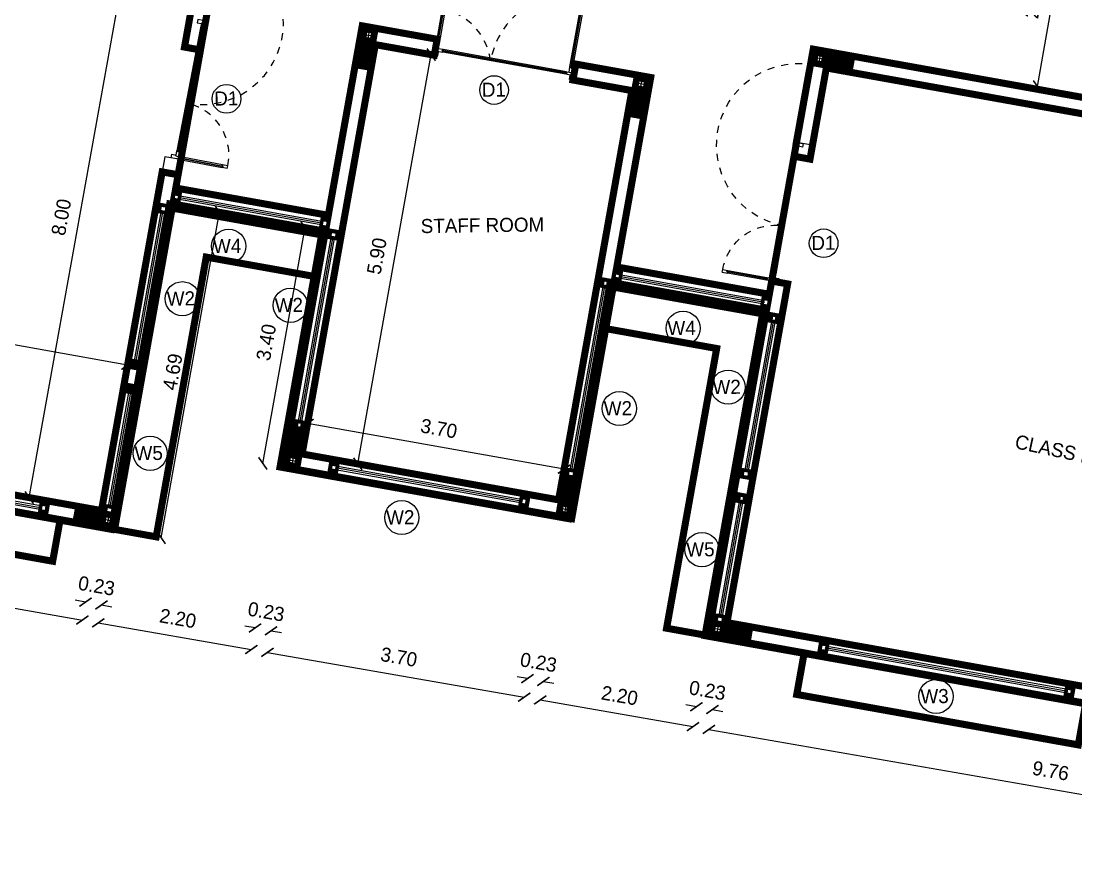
# Model space of a CAD drawing. Header units: metres. Extents: x 6101839 to 6102590, y -6659932 to -6659648.
# Drawn here: x 6102365.98 to 6102380.95, y -6659687.6 to -6659675.68 of the extents above; entities that cross this region are included whole.
import ezdxf

# ---------------------------------------------------------------- set-up
doc = ezdxf.new("R2010")
doc.units = ezdxf.units.M
doc.header["$LTSCALE"] = 500
doc.header["$MEASUREMENT"] = 0
doc.linetypes.add('DASHED2', pattern=[0.375, 0.25, -0.125])
doc.linetypes.add('HIDDEN', pattern=[0.375, 0.25, -0.125])
doc.layers.get('0').update_dxf_attribs({"linetype": 'CONTINUOUS'})
doc.layers.get('Defpoints').update_dxf_attribs({"linetype": 'CONTINUOUS'})
for name, color, linetype in [('above', 250, 'DASHED2'), ('BLK_1_FLR_2_CARPET_AREA', 25, 'CONTINUOUS'), ('BLK_1_FLR_2_CHAJJA', 6, 'CONTINUOUS'), ('BLK_1_LVL_2_BLDG_FOOT_PRINT', 1, 'CONTINUOUS'), ('COL', 2, 'CONTINUOUS'), ('DIM', 205, 'CONTINUOUS'), ('DOORTEXT', 13, 'CONTINUOUS'), ('ED', 30, 'CONTINUOUS'), ('FURN1', 252, 'CONTINUOUS'), ('FURNITURE', 252, 'CONTINUOUS'), ('FURNITURES', 252, 'CONTINUOUS'), ('HATCH', 15, 'CONTINUOUS'), ('norms', 4, 'CONTINUOUS'), ('TEXT', 4, 'CONTINUOUS'), ('W-SCH', 205, 'CONTINUOUS'), ('wall', 125, 'CONTINUOUS'), ('wall1', 125, 'CONTINUOUS'), ('WINDOWS', 252, 'CONTINUOUS')]:
    doc.layers.add(name, color=color, linetype=linetype)
doc.layers.add('BLK_1_FLR_2_BLT_UP_AREA', color=26, linetype='CONTINUOUS', plot=False)
doc.styles.add('RM', font='GOTHIC.TTF')
doc.styles.add('S2', font='GOTHIC.TTF')
doc.styles.add('USA TEXT', font='GOTHIC.TTF')
doc.dimstyles.new('1-100-ED', dxfattribs={"dimtxt": 0.2, "dimasz": 0.15, "dimexe": 0.18, "dimexo": 0.0625, "dimgap": 0.15, "dimtad": 1, "dimzin": 0, "dimdsep": 46, "dimtxsty": 'USA TEXT', "dimblk": 'ARCHTICK', "dimcen": 0.1, "dimse1": 1, "dimse2": 1, "dimclrd": 256, "dimclrt": 256, "dimadec": 0, "dimazin": 0, "dimtfac": 1, "dimtofl": 0, "dimtmove": 0, "dimatfit": 3, "dimldrblk": 'ARCHTICK', "dimfxl": 0.18, "dimtolj": 1, "dimtzin": 0, "dimarcsym": 0})

# ---------------------------------------------------------------- blocks, each defined once
blk = doc.blocks.new('NEWCOL')
at = {"layer": 'HATCH'}
h = blk.add_hatch(dxfattribs=at)
h.set_pattern_fill('ANSI31', color=256, scale=3, angle=270, style=0)
h.set_pattern_definition([(315, (-629970.926, -258732.088), (6.73519209, 6.73519209), [])])
h.paths.add_polyline_path([(0, 115), (-115, 115), (-115, 0), (-37.5, 0), (-37.5, 37.5), (0, 37.5)])
h.paths.add_polyline_path([(115, 115), (0, 115), (0, 37.5), (37.5, 37.5), (37.5, 0), (115, 0)])
h.paths.add_polyline_path([(115, 0), (37.5, 0), (37.5, -37.5), (0, -37.5), (0, -485), (115, -485)])
h.paths.add_polyline_path([(0, -37.5), (-37.5, -37.5), (-37.5, 0), (-115, 0), (-115, -485), (0, -485)])
at = {"layer": 'COL'}
for p, q in [((-115, 0), (115, 0)), ((0, -485), (0, 115))]:
    blk.add_line(p, q, dxfattribs=at)
for points in [[(-115, -485), (115, -485), (115, 115), (-115, 115)], [(-37.5, -37.5), (37.5, -37.5), (37.5, 37.5), (-37.5, 37.5)]]:
    blk.add_lwpolyline(points, close=True, dxfattribs=at)
blk = doc.blocks.new('A$C607F0CF8')
at = {"layer": 'FURNITURES', "color": 233}
for p, q in [((-37, -280), (-37, -342)), ((0, -342), (0, -267)), ((-37, -342), (-22, -342)), ((-22, -330), (-16, -330)), ((-22, -342), (-22, -330)), ((-16, -342), (-16, -330)), ((-16, -342), (0, -342)), ((-37, -2180), (-37, -2118)), ((-37, -2118), (-22, -2118)), ((-22, -2118), (-22, -2130)), ((-22, -2130), (-16, -2130)), ((-16, -2118), (0, -2118)), ((-16, -2118), (-16, -2130)), ((0, -2118), (0, -2193))]:
    blk.add_line(p, q, dxfattribs=at)
at = {"layer": 'FURNITURES', "color": 250}
for p, q in [((-37, -2118), (-37, -342)), ((-22, -2118), (-22, -330)), ((-16, -2118), (-16, -330)), ((0, -2118), (0, -342))]:
    blk.add_line(p, q, dxfattribs=at)
at = {"layer": 'FURNITURES', "color": 250, "linetype": 'HIDDEN', "ltscale": 0.5}
for centre, radius, start, end in [((-285, -219), 847, 286.9835, 356.7492), ((-37, -2193), 1163, 1.8478, 90.0015)]:
    blk.add_arc(centre, radius, start, end, dxfattribs=at)
at = {"layer": 'wall', "color": 7}
for p, q in [((-37, -267), (0, -267)), ((-37, -267), (-37, -280)), ((0, -230), (75, -230)), ((0, -230), (0, -267)), ((75, -267), (0, -267)), ((62, -246), (62, -252)), ((75, -246), (62, -246)), ((75, -252), (62, -252)), ((75, -230), (75, -246)), ((75, -230), (486, -230)), ((75, -246), (499, -246)), ((75, -252), (75, -267)), ((75, -252), (499, -252)), ((486, -267), (75, -267)), ((561, -230), (486, -230)), ((486, -230), (486, -246)), ((486, -246), (499, -246)), ((486, -252), (486, -267)), ((486, -252), (499, -252)), ((561, -267), (486, -267)), ((499, -246), (499, -252)), ((561, -230), (561, -267)), ((-37, -2193), (-37, -2180)), ((-37, -2193), (0, -2193)), ((0, -2155), (75, -2155)), ((0, -2155), (0, -2193)), ((75, -2193), (0, -2193)), ((62, -2171), (62, -2177)), ((75, -2171), (62, -2171)), ((75, -2177), (62, -2177)), ((75, -2155), (75, -2171)), ((75, -2155), (1088, -2155)), ((75, -2171), (1100, -2171)), ((75, -2177), (75, -2193)), ((75, -2177), (1100, -2177)), ((1088, -2192), (75, -2193)), ((1162, -2155), (1088, -2155)), ((1088, -2155), (1088, -2171)), ((1088, -2171), (1100, -2171)), ((1088, -2177), (1088, -2192)), ((1088, -2177), (1100, -2177)), ((1162, -2192), (1088, -2192)), ((1100, -2171), (1100, -2177)), ((1162, -2155), (1162, -2192))]:
    blk.add_line(p, q, dxfattribs=at)
for points in [[(0, -267), (0, -230), (-100, -230), (-100, -280), (-37, -280)], [(0, -2193), (0, -2230), (-100, -2230), (-100, -2180), (-37, -2180)]]:
    blk.add_lwpolyline(points, dxfattribs=at)
blk = doc.blocks.new('_ArchTick')
at = {"color": 0, "linetype": 'ByBlock', "const_width": 0.15}
blk.add_lwpolyline([(-0.5, -0.5), (0.5, 0.5)], dxfattribs=at)
blk = doc.blocks.new('*D440')
at = {"layer": 'Defpoints', "color": 0, "transparency": 16777216}
for p in [(6102357.506, -6659680.902), (6102367.123, -6659682.625), (6102366.852, -6659684.179)]:
    blk.add_point(p, dxfattribs=at)
at = {"layer": 'ED', "lineweight": -2, "transparency": 16777216}
blk.add_line((6102357.227, -6659682.498), (6102366.852, -6659684.179), dxfattribs=at)
at = {"layer": 'ED', "lineweight": -2, "transparency": 16777216, "xscale": 0.15, "yscale": 0.15, "zscale": 0.15}
for p, rotation in [((6102357.227, -6659682.498), 170.0944968058716), ((6102366.852, -6659684.179), 350.0944968058716)]:
    blk.add_blockref('_ArchTick', p, dxfattribs=dict(at, rotation=rotation))
at = {"layer": 'ED', "transparency": 16777216, "insert": (6102362.083, -6659683.087), "char_height": 0.2, "attachment_point": 5, "rotation": 350.0945, "style": 'USA TEXT'}
blk.add_mtext('\\A1;9.77', dxfattribs=at)
blk = doc.blocks.new('*D441')
at = {"layer": 'Defpoints', "color": 0, "transparency": 16777216}
for p in [(6102367.123, -6659682.625), (6102367.349, -6659682.666), (6102367.123, -6659683.965)]:
    blk.add_point(p, dxfattribs=at)
at = {"layer": 'ED', "lineweight": -2, "transparency": 16777216}
for p, q in [((6102366.896, -6659683.925), (6102366.748, -6659683.899)), ((6102367.123, -6659683.965), (6102367.27, -6659683.99))]:
    blk.add_line(p, q, dxfattribs=at)
at = {"layer": 'ED', "lineweight": -2, "transparency": 16777216, "xscale": 0.15, "yscale": 0.15, "zscale": 0.15}
for p, rotation in [((6102366.896, -6659683.925), 350.0944968058716), ((6102367.123, -6659683.965), 170.0944968058716)]:
    blk.add_blockref('_ArchTick', p, dxfattribs=dict(at, rotation=rotation))
at = {"layer": 'ED', "transparency": 16777216, "insert": (6102367.053, -6659683.694), "char_height": 0.2, "attachment_point": 5, "rotation": 350.0945, "style": 'USA TEXT'}
blk.add_mtext('\\A1;0.23', dxfattribs=at)
blk = doc.blocks.new('*D442')
at = {"layer": 'Defpoints', "color": 0, "transparency": 16777216}
for p in [(6102369.703, -6659682.007), (6102367.349, -6659682.666), (6102369.25, -6659684.598)]:
    blk.add_point(p, dxfattribs=at)
at = {"layer": 'ED', "lineweight": -2, "transparency": 16777216}
blk.add_line((6102367.078, -6659684.219), (6102369.25, -6659684.598), dxfattribs=at)
at = {"layer": 'ED', "lineweight": -2, "transparency": 16777216, "xscale": 0.15, "yscale": 0.15, "zscale": 0.15}
for p, rotation in [((6102367.078, -6659684.219), 170.0944968058716), ((6102369.25, -6659684.598), 350.0944968058716)]:
    blk.add_blockref('_ArchTick', p, dxfattribs=dict(at, rotation=rotation))
at = {"layer": 'ED', "transparency": 16777216, "insert": (6102368.208, -6659684.157), "char_height": 0.2, "attachment_point": 5, "rotation": 350.0945, "style": 'USA TEXT'}
blk.add_mtext('\\A1;2.20', dxfattribs=at)
blk = doc.blocks.new('*D443')
at = {"layer": 'Defpoints', "color": 0, "transparency": 16777216}
for p in [(6102369.703, -6659682.007), (6102369.929, -6659682.047), (6102369.53, -6659684.332)]:
    blk.add_point(p, dxfattribs=at)
at = {"layer": 'ED', "lineweight": -2, "transparency": 16777216}
for p, q in [((6102369.303, -6659684.292), (6102369.156, -6659684.267)), ((6102369.53, -6659684.332), (6102369.678, -6659684.358))]:
    blk.add_line(p, q, dxfattribs=at)
at = {"layer": 'ED', "lineweight": -2, "transparency": 16777216, "xscale": 0.15, "yscale": 0.15, "zscale": 0.15}
for p, rotation in [((6102369.303, -6659684.292), 350.0944968058716), ((6102369.53, -6659684.332), 170.0944968058716)]:
    blk.add_blockref('_ArchTick', p, dxfattribs=dict(at, rotation=rotation))
at = {"layer": 'ED', "transparency": 16777216, "insert": (6102369.461, -6659684.061), "char_height": 0.2, "attachment_point": 5, "rotation": 350.0945, "style": 'USA TEXT'}
blk.add_mtext('\\A1;0.23', dxfattribs=at)
blk = doc.blocks.new('*D444')
at = {"layer": 'Defpoints', "color": 0, "transparency": 16777216}
for p in [(6102370.035, -6659681.457), (6102373.677, -6659682.109), (6102373.124, -6659685.274)]:
    blk.add_point(p, dxfattribs=at)
at = {"layer": 'ED', "lineweight": -2, "transparency": 16777216}
blk.add_line((6102369.479, -6659684.638), (6102373.124, -6659685.274), dxfattribs=at)
at = {"layer": 'ED', "lineweight": -2, "transparency": 16777216, "xscale": 0.15, "yscale": 0.15, "zscale": 0.15}
for p, rotation in [((6102369.479, -6659684.638), 170.0944968058716), ((6102373.124, -6659685.274), 350.0944968058716)]:
    blk.add_blockref('_ArchTick', p, dxfattribs=dict(at, rotation=rotation))
at = {"layer": 'ED', "transparency": 16777216, "insert": (6102371.345, -6659684.705), "char_height": 0.2, "attachment_point": 5, "rotation": 350.0945, "style": 'USA TEXT'}
blk.add_mtext('\\A1;3.70', dxfattribs=at)
blk = doc.blocks.new('*D445')
at = {"layer": 'Defpoints', "color": 0, "transparency": 16777216}
for p in [(6102373.677, -6659682.109), (6102373.903, -6659682.15), (6102373.396, -6659685.051)]:
    blk.add_point(p, dxfattribs=at)
at = {"layer": 'ED', "lineweight": -2, "transparency": 16777216}
for p, q in [((6102373.17, -6659685.011), (6102373.022, -6659684.986)), ((6102373.396, -6659685.051), (6102373.544, -6659685.077))]:
    blk.add_line(p, q, dxfattribs=at)
at = {"layer": 'ED', "lineweight": -2, "transparency": 16777216, "xscale": 0.15, "yscale": 0.15, "zscale": 0.15}
for p, rotation in [((6102373.17, -6659685.011), 350.0944968058716), ((6102373.396, -6659685.051), 170.0944968058716)]:
    blk.add_blockref('_ArchTick', p, dxfattribs=dict(at, rotation=rotation))
at = {"layer": 'ED', "transparency": 16777216, "insert": (6102373.327, -6659684.78), "char_height": 0.2, "attachment_point": 5, "rotation": 350.0945, "style": 'USA TEXT'}
blk.add_mtext('\\A1;0.23', dxfattribs=at)
blk = doc.blocks.new('*D446')
at = {"layer": 'Defpoints', "color": 0, "transparency": 16777216}
for p in [(6102373.903, -6659682.15), (6102376.093, -6659682.403), (6102375.519, -6659685.693)]:
    blk.add_point(p, dxfattribs=at)
at = {"layer": 'ED', "lineweight": -2, "transparency": 16777216}
blk.add_line((6102373.351, -6659685.314), (6102375.519, -6659685.693), dxfattribs=at)
at = {"layer": 'ED', "lineweight": -2, "transparency": 16777216, "xscale": 0.15, "yscale": 0.15, "zscale": 0.15}
for p, rotation in [((6102373.351, -6659685.314), 170.0944968058716), ((6102375.519, -6659685.693), 350.0944968058716)]:
    blk.add_blockref('_ArchTick', p, dxfattribs=dict(at, rotation=rotation))
at = {"layer": 'ED', "transparency": 16777216, "insert": (6102374.478, -6659685.252), "char_height": 0.2, "attachment_point": 5, "rotation": 350.0945, "style": 'USA TEXT'}
blk.add_mtext('\\A1;2.20', dxfattribs=at)
blk = doc.blocks.new('*D447')
at = {"layer": 'Defpoints', "color": 0, "transparency": 16777216}
for p in [(6102376.093, -6659682.403), (6102376.32, -6659682.443), (6102375.795, -6659685.45)]:
    blk.add_point(p, dxfattribs=at)
at = {"layer": 'ED', "lineweight": -2, "transparency": 16777216}
for p, q in [((6102375.568, -6659685.41), (6102375.42, -6659685.384)), ((6102375.795, -6659685.45), (6102375.942, -6659685.476))]:
    blk.add_line(p, q, dxfattribs=at)
at = {"layer": 'ED', "lineweight": -2, "transparency": 16777216, "xscale": 0.15, "yscale": 0.15, "zscale": 0.15}
for p, rotation in [((6102375.568, -6659685.41), 350.0944968058716), ((6102375.795, -6659685.45), 170.0944968058716)]:
    blk.add_blockref('_ArchTick', p, dxfattribs=dict(at, rotation=rotation))
at = {"layer": 'ED', "transparency": 16777216, "insert": (6102375.725, -6659685.179), "char_height": 0.2, "attachment_point": 5, "rotation": 350.0945, "style": 'USA TEXT'}
blk.add_mtext('\\A1;0.23', dxfattribs=at)
blk = doc.blocks.new('*D448')
at = {"layer": 'Defpoints', "color": 0, "transparency": 16777216}
for p in [(6102376.32, -6659682.443), (6102385.619, -6659685.938), (6102385.361, -6659687.411)]:
    blk.add_point(p, dxfattribs=at)
at = {"layer": 'ED', "lineweight": -2, "transparency": 16777216}
blk.add_line((6102375.745, -6659685.732), (6102385.361, -6659687.411), dxfattribs=at)
at = {"layer": 'ED', "lineweight": -2, "transparency": 16777216, "xscale": 0.15, "yscale": 0.15, "zscale": 0.15}
for p, rotation in [((6102375.745, -6659685.732), 170.0944968058716), ((6102385.361, -6659687.411), 350.0944968058716)]:
    blk.add_blockref('_ArchTick', p, dxfattribs=dict(at, rotation=rotation))
at = {"layer": 'ED', "transparency": 16777216, "insert": (6102380.597, -6659686.32), "char_height": 0.2, "attachment_point": 5, "rotation": 350.0945, "style": 'USA TEXT'}
blk.add_mtext('\\A1;9.76', dxfattribs=at)
blk = doc.blocks.new('*D455')
at = {"layer": 'Defpoints', "color": 0, "transparency": 16777216}
for p in [(6102367.51, -6659674.567), (6102368.535, -6659674.751), (6102367.123, -6659682.625)]:
    blk.add_point(p, dxfattribs=at)
at = {"layer": 'ED', "lineweight": -2, "transparency": 16777216}
blk.add_line((6102366.098, -6659682.441), (6102367.51, -6659674.567), dxfattribs=at)
at = {"layer": 'ED', "lineweight": -2, "transparency": 16777216, "xscale": 0.15, "yscale": 0.15, "zscale": 0.15}
for p, rotation in [((6102367.51, -6659674.567), 79.83174176389035), ((6102366.098, -6659682.441), 259.8317417638904)]:
    blk.add_blockref('_ArchTick', p, dxfattribs=dict(at, rotation=rotation))
at = {"layer": 'ED', "transparency": 16777216, "insert": (6102366.553, -6659678.459), "char_height": 0.2, "attachment_point": 5, "rotation": 79.8317, "style": 'USA TEXT'}
blk.add_mtext('\\A1;8.00', dxfattribs=at)
blk = doc.blocks.new('*D456')
at = {"layer": 'Defpoints', "color": 0, "transparency": 16777216}
for p in [(6102357.876, -6659678.837), (6102357.876, -6659678.839), (6102367.493, -6659680.559)]:
    blk.add_point(p, dxfattribs=at)
at = {"layer": 'ED', "lineweight": -2, "transparency": 16777216}
blk.add_line((6102367.493, -6659680.562), (6102357.876, -6659678.839), dxfattribs=at)
at = {"layer": 'ED', "lineweight": -2, "transparency": 16777216, "xscale": 0.15, "yscale": 0.15, "zscale": 0.15}
for p, rotation in [((6102357.876, -6659678.839), 169.8440513302351), ((6102367.493, -6659680.562), 349.8440513302351)]:
    blk.add_blockref('_ArchTick', p, dxfattribs=dict(at, rotation=rotation))
at = {"layer": 'ED', "transparency": 16777216, "insert": (6102362.729, -6659679.449), "char_height": 0.2, "attachment_point": 5, "rotation": 349.8441, "style": 'USA TEXT'}
blk.add_mtext('\\A1;9.77', dxfattribs=at)
blk = doc.blocks.new('*D480')
at = {"layer": 'Defpoints', "color": 0, "transparency": 16777216}
for p in [(6102380.571, -6659674.198), (6102380.82, -6659674.241), (6102380.161, -6659676.563)]:
    blk.add_point(p, dxfattribs=at)
at = {"layer": 'ED', "lineweight": -2, "transparency": 16777216}
blk.add_line((6102380.411, -6659676.606), (6102380.82, -6659674.241), dxfattribs=at)
at = {"layer": 'ED', "lineweight": -2, "transparency": 16777216, "xscale": 0.15, "yscale": 0.15, "zscale": 0.15}
for p, rotation in [((6102380.82, -6659674.241), 80.16725979959114), ((6102380.411, -6659676.606), 260.1672597995911)]:
    blk.add_blockref('_ArchTick', p, dxfattribs=dict(at, rotation=rotation))
at = {"layer": 'ED', "transparency": 16777216, "insert": (6102380.364, -6659675.38), "char_height": 0.2, "attachment_point": 5, "rotation": 80.1673, "style": 'USA TEXT'}
blk.add_mtext('\\A1;2.40', dxfattribs=at)
blk = doc.blocks.new('*D486')
at = {"layer": 'Defpoints', "color": 0, "transparency": 16777216}
for p in [(6102370.013, -6659678.608), (6102370.302, -6659678.66), (6102369.703, -6659682.007)]:
    blk.add_point(p, dxfattribs=at)
at = {"layer": 'ED', "lineweight": -2, "transparency": 16777216}
blk.add_line((6102369.413, -6659681.955), (6102370.013, -6659678.608), dxfattribs=at)
at = {"layer": 'ED', "lineweight": -2, "transparency": 16777216, "xscale": 0.15, "yscale": 0.15, "zscale": 0.15}
for p, rotation in [((6102370.013, -6659678.608), 79.84862356803642), ((6102369.413, -6659681.955), 259.8486235680364)]:
    blk.add_blockref('_ArchTick', p, dxfattribs=dict(at, rotation=rotation))
at = {"layer": 'ED', "transparency": 16777216, "insert": (6102369.462, -6659680.236), "char_height": 0.2, "attachment_point": 5, "rotation": 79.8486, "style": 'USA TEXT'}
blk.add_mtext('\\A1;3.40', dxfattribs=at)
blk = doc.blocks.new('*D487')
at = {"layer": 'Defpoints', "color": 0, "transparency": 16777216}
for p in [(6102368.137, -6659678.272), (6102368.798, -6659678.39), (6102367.309, -6659682.892)]:
    blk.add_point(p, dxfattribs=at)
at = {"layer": 'ED', "lineweight": -2, "transparency": 16777216}
blk.add_line((6102367.97, -6659683.01), (6102368.798, -6659678.39), dxfattribs=at)
at = {"layer": 'ED', "lineweight": -2, "transparency": 16777216, "xscale": 0.15, "yscale": 0.15, "zscale": 0.15}
for p, rotation in [((6102368.798, -6659678.39), 79.84148142149421), ((6102367.97, -6659683.01), 259.8414814214942)]:
    blk.add_blockref('_ArchTick', p, dxfattribs=dict(at, rotation=rotation))
at = {"layer": 'ED', "transparency": 16777216, "insert": (6102368.133, -6659680.655), "char_height": 0.2, "attachment_point": 5, "rotation": 79.8415, "style": 'USA TEXT'}
blk.add_mtext('\\A1;4.69', dxfattribs=at)
blk = doc.blocks.new('A$C62665808')
at = {"layer": 'FURNITURES', "color": 233}
for p, q in [((512, 100), (437, 100)), ((450, 62), (512, 62)), ((500, 78), (500, 84)), ((512, 84), (500, 84)), ((512, 78), (500, 78)), ((512, 84), (512, 100)), ((512, 62), (512, 78)), ((2288, 84), (2288, 100)), ((2288, 100), (2363, 100)), ((2288, 84), (2300, 84)), ((2288, 62), (2288, 78)), ((2288, 78), (2300, 78)), ((2350, 62), (2288, 62)), ((2300, 78), (2300, 84))]:
    blk.add_line(p, q, dxfattribs=at)
at = {"layer": 'FURNITURES', "color": 250}
for p, q in [((512, 100), (2288, 100)), ((512, 84), (2300, 84)), ((512, 78), (2300, 78)), ((512, 62), (2288, 62))]:
    blk.add_line(p, q, dxfattribs=at)
at = {"layer": 'FURNITURES', "color": 250, "linetype": 'HIDDEN', "ltscale": 0.5}
for centre, radius, start, end in [((437, 62), 1163, 359.9985, 178.1522), ((2350, 62), 750, 89.1025, 179.9987)]:
    blk.add_arc(centre, radius, start, end, dxfattribs=at)
at = {"layer": 'wall', "color": 7}
for p, q in [((2362, 812), (2362, 737)), ((2399, 812), (2362, 812)), ((2378, 175), (2377, 750)), ((2384, 750), (2377, 750)), ((2377, 737), (2377, 750)), ((2384, 175), (2384, 750)), ((2384, 737), (2384, 750)), ((2399, 812), (2399, 737)), ((2377, 737), (2362, 737)), ((2362, 737), (2363, 175)), ((2399, 737), (2384, 737)), ((2400, 175), (2399, 737)), ((2378, 175), (2363, 175)), ((2363, 175), (2363, 100)), ((2378, 175), (2378, 162)), ((2384, 162), (2378, 162)), ((2400, 175), (2384, 175)), ((2384, 175), (2384, 162)), ((2400, 100), (2400, 175)), ((-725, 137), (-650, 137)), ((-725, 137), (-725, 100)), ((-725, 100), (-650, 100)), ((363, 122), (-662, 122)), ((-662, 122), (-662, 116)), ((-650, 122), (-662, 122)), ((363, 116), (-662, 116)), ((-650, 116), (-662, 116)), ((-650, 137), (-650, 122)), ((363, 137), (-650, 137)), ((-650, 116), (-650, 100)), ((-650, 100), (363, 100)), ((437, 137), (363, 137)), ((363, 137), (363, 122)), ((363, 122), (375, 122)), ((363, 116), (363, 100)), ((363, 116), (375, 116)), ((363, 100), (437, 100)), ((375, 122), (375, 116)), ((437, 137), (437, 100)), ((437, 62), (437, 100)), ((437, 62), (450, 62)), ((2363, 62), (2350, 62)), ((2363, 62), (2363, 100)), ((2400, 100), (2363, 100))]:
    blk.add_line(p, q, dxfattribs=at)
for points in [[(437, 100), (400, 100), (400, 0), (450, 0), (450, 62)], [(2363, 100), (2400, 100), (2400, 0), (2350, 0), (2350, 62)]]:
    blk.add_lwpolyline(points, dxfattribs=at)
blk = doc.blocks.new('*D613')
at = {"layer": 'Defpoints', "color": 0, "transparency": 16777216}
for p in [(6102371.011, -6659676.01), (6102371.804, -6659676.152), (6102369.969, -6659681.821)]:
    blk.add_point(p, dxfattribs=at)
at = {"layer": 'ED', "lineweight": -2, "transparency": 16777216}
blk.add_line((6102370.762, -6659681.963), (6102371.804, -6659676.152), dxfattribs=at)
at = {"layer": 'ED', "lineweight": -2, "transparency": 16777216, "xscale": 0.15, "yscale": 0.15, "zscale": 0.15}
for p, rotation in [((6102371.804, -6659676.152), 79.84228144430676), ((6102370.762, -6659681.963), 259.8422814443068)]:
    blk.add_blockref('_ArchTick', p, dxfattribs=dict(at, rotation=rotation))
at = {"layer": 'ED', "transparency": 16777216, "insert": (6102371.032, -6659679.012), "char_height": 0.2, "attachment_point": 5, "rotation": 79.8423, "style": 'USA TEXT'}
blk.add_mtext('\\A1;5.90', dxfattribs=at)
blk = doc.blocks.new('*D614')
at = {"layer": 'Defpoints', "color": 0, "transparency": 16777216}
for p in [(6102370.047, -6659681.387), (6102369.969, -6659681.821), (6102373.612, -6659682.472)]:
    blk.add_point(p, dxfattribs=at)
at = {"layer": 'ED', "lineweight": -2, "transparency": 16777216}
blk.add_line((6102373.689, -6659682.038), (6102370.047, -6659681.387), dxfattribs=at)
at = {"layer": 'ED', "lineweight": -2, "transparency": 16777216, "xscale": 0.15, "yscale": 0.15, "zscale": 0.15}
for p, rotation in [((6102370.047, -6659681.387), 169.8666143855264), ((6102373.689, -6659682.038), 349.8666143855265)]:
    blk.add_blockref('_ArchTick', p, dxfattribs=dict(at, rotation=rotation))
at = {"layer": 'ED', "transparency": 16777216, "insert": (6102371.913, -6659681.461), "char_height": 0.2, "attachment_point": 5, "rotation": 349.8666, "style": 'USA TEXT'}
blk.add_mtext('\\A1;3.70', dxfattribs=at)

msp = doc.modelspace()

# ---------------------------------------------------------------- linework, layer by layer
at = {"layer": 'above', "const_width": 0.1}
for points in [[(6102370.18589, -6659679.30825), (6102368.61085, -6659679.02613), (6102367.89946, -6659682.99772), (6102367.30893, -6659682.89194)], [(6102374.28066, -6659680.0417), (6102375.8557, -6659680.32382), (6102375.14432, -6659684.29538), (6102375.73484, -6659684.40115)], [(6102362.53984, -6659682.03767), (6102362.43405, -6659682.62827), (6102366.43047, -6659683.3441), (6102366.53622, -6659682.7536)], [(6102377.09813, -6659684.64542), (6102376.99234, -6659685.23602), (6102380.98875, -6659685.95185), (6102381.09451, -6659685.36135)]]:
    msp.add_lwpolyline(points, dxfattribs=at)
at = {"layer": 'BLK_1_FLR_2_BLT_UP_AREA', "color": 26, "linetype": 'Continuous', "const_width": 0.1}
msp.add_lwpolyline([(6102346.62794, -6659689.31802), (6102366.85793, -6659689.31802), (6102366.85828, -6659694.84679), (6102368.65693, -6659694.84665), (6102368.65695, -6659691.31138), (6102373.61794, -6659691.31138), (6102373.61814, -6659694.84679), (6102375.41817, -6659694.84648), (6102375.41793, -6659689.71805), (6102395.41791, -6659689.71798), (6102395.41791, -6659687.92679), (6102375.73485, -6659684.40118), (6102376.56248, -6659679.78048), (6102374.39718, -6659679.39284), (6102373.79735, -6659682.74019), (6102369.70252, -6659682.00673), (6102370.30217, -6659678.65965), (6102368.13688, -6659678.27202), (6102367.30894, -6659682.89193), (6102347.39588, -6659679.32513)], dxfattribs=at)
at = {"layer": 'BLK_1_FLR_2_CARPET_AREA', "color": 15, "linetype": 'Continuous', "const_width": 0.1}
for points in [[(6102367.1231, -6659682.625), (6102357.50616, -6659680.90242), (6102358.52349, -6659675.22281), (6102362.46082, -6659675.92806), (6102362.50137, -6659675.70167), (6102362.27499, -6659675.66112), (6102362.62762, -6659673.69245), (6102368.53361, -6659674.75033), (6102368.30176, -6659676.04472), (6102368.52801, -6659676.08527), (6102368.21065, -6659677.85705), (6102367.98447, -6659677.81654)], [(6102376.00179, -6659684.21532), (6102385.61874, -6659685.9379), (6102386.63606, -6659680.25829), (6102382.69873, -6659679.55304), (6102382.73928, -6659679.32664), (6102382.96566, -6659679.36719), (6102383.31829, -6659677.39853), (6102377.4123, -6659676.34065), (6102377.18045, -6659677.63505), (6102376.95419, -6659677.59454), (6102376.63683, -6659679.36632), (6102376.863, -6659679.40684)]]:
    msp.add_lwpolyline(points, close=True, dxfattribs=at)
msp.add_lwpolyline([(6102383.35883, -6659677.17215), (6102377.22645, -6659676.07372), (6102376.60299, -6659679.55416), (6102374.43772, -6659679.16643), (6102374.91955, -6659676.47641), (6102373.85623, -6659676.28594), (6102373.81568, -6659676.5123), (6102374.65235, -6659676.6622), (6102373.61173, -6659682.47329), (6102369.97094, -6659681.82116), (6102371.01032, -6659676.00985), (6102371.84701, -6659676.15971), (6102371.88756, -6659675.93332), (6102370.82448, -6659675.7429), (6102370.34259, -6659678.43324), (6102368.17743, -6659678.04553), (6102368.80094, -6659674.56455)], dxfattribs=at)
at = {"layer": 'BLK_1_FLR_2_CHAJJA', "linetype": 'Continuous', "const_width": 0.1}
for points in [[(6102367.30893, -6659682.89195), (6102367.89938, -6659682.9977), (6102368.60968, -6659679.02605), (6102370.18459, -6659679.30811), (6102370.29025, -6659678.71813), (6102368.1253, -6659678.33039)], [(6102375.73549, -6659684.40127), (6102375.14504, -6659684.29551), (6102375.85547, -6659680.32374), (6102374.28056, -6659680.04168), (6102374.38622, -6659679.4517), (6102376.55118, -6659679.83944)], [(6102362.53977, -6659682.03786), (6102366.5362, -6659682.7536), (6102366.43042, -6659683.34421), (6102362.43399, -6659682.62846)], [(6102376.99244, -6659685.23547), (6102380.98885, -6659685.95122), (6102381.09453, -6659685.36116), (6102377.09812, -6659684.64542)]]:
    msp.add_lwpolyline(points, close=True, dxfattribs=at)
at = {"layer": 'BLK_1_LVL_2_BLDG_FOOT_PRINT', "ltscale": 400, "const_width": 0.1}
msp.add_lwpolyline([(6102346.5829, -6659689.31746), (6102366.81289, -6659689.31746), (6102366.81325, -6659694.84623), (6102368.61189, -6659694.84609), (6102368.61191, -6659691.31081), (6102373.5729, -6659691.31082), (6102373.5731, -6659694.84623), (6102375.37313, -6659694.84592), (6102375.37289, -6659689.71749), (6102395.37287, -6659689.71742), (6102395.37287, -6659687.92622), (6102375.68981, -6659684.40062), (6102376.51744, -6659679.77992), (6102374.35214, -6659679.39228), (6102373.75231, -6659682.73963), (6102369.65748, -6659682.00616), (6102370.25713, -6659678.65909), (6102368.09185, -6659678.27146), (6102367.26391, -6659682.89137), (6102347.35084, -6659679.32457)], dxfattribs=at)
at = {"layer": 'FURN1', "linetype": 'ByBlock'}
for p, q in [((6102366.3504, -6659682.48655), (6102362.80681, -6659681.85175)), ((6102362.76624, -6659682.07822), (6102366.30983, -6659682.71302)), ((6102377.36509, -6659684.4595), (6102380.9087, -6659685.09415)), ((6102380.86814, -6659685.32062), (6102377.32453, -6659684.68597))]:
    msp.add_line(p, q, dxfattribs=at)
at = {"layer": 'FURN1', "const_width": 0.1}
for points in [[(6102368.16032, -6659678.1411), (6102368.20954, -6659678.14992), (6102368.20072, -6659678.19913), (6102368.15151, -6659678.19032)], [(6102368.16093, -6659678.14122), (6102368.21015, -6659678.15003), (6102368.20134, -6659678.19925), (6102368.15212, -6659678.19043)], [(6102368.02927, -6659678.31853), (6102368.02046, -6659678.36775), (6102367.97124, -6659678.35893), (6102367.98005, -6659678.30972)], [(6102370.32498, -6659678.52869), (6102370.27576, -6659678.51988), (6102370.26695, -6659678.5691), (6102370.31617, -6659678.57791)], [(6102370.3256, -6659678.5288), (6102370.27638, -6659678.51999), (6102370.26757, -6659678.5692), (6102370.31678, -6659678.57802)], [(6102370.39734, -6659678.67734), (6102370.38853, -6659678.72655), (6102370.43774, -6659678.73537), (6102370.44656, -6659678.68615)], [(6102370.39745, -6659678.67672), (6102370.38863, -6659678.72594), (6102370.43785, -6659678.73475), (6102370.44666, -6659678.68553)], [(6102374.42062, -6659679.26194), (6102374.46983, -6659679.27075), (6102374.46102, -6659679.31997), (6102374.4118, -6659679.31115)], [(6102374.42123, -6659679.26205), (6102374.47045, -6659679.27086), (6102374.46164, -6659679.32008), (6102374.41242, -6659679.31126)], [(6102374.30133, -6659679.37569), (6102374.29251, -6659679.42491), (6102374.2433, -6659679.4161), (6102374.25211, -6659679.36688)], [(6102376.58528, -6659679.64952), (6102376.53606, -6659679.64071), (6102376.52725, -6659679.68993), (6102376.57647, -6659679.69874)], [(6102376.58589, -6659679.64963), (6102376.53668, -6659679.64082), (6102376.52786, -6659679.69004), (6102376.57708, -6659679.69885)], [(6102376.64662, -6659679.8627), (6102376.6378, -6659679.91191), (6102376.68702, -6659679.92073), (6102376.69583, -6659679.87152)], [(6102376.64673, -6659679.86208), (6102376.63791, -6659679.9113), (6102376.68712, -6659679.92012), (6102376.69594, -6659679.8709)], [(6102367.62382, -6659680.58291), (6102367.63264, -6659680.53369), (6102367.58342, -6659680.52488), (6102367.57461, -6659680.5741)], [(6102367.57119, -6659680.87686), (6102367.56237, -6659680.92608), (6102367.51316, -6659680.91727), (6102367.52197, -6659680.86805)], [(6102367.5713, -6659680.87625), (6102367.56248, -6659680.92546), (6102367.51327, -6659680.91665), (6102367.52208, -6659680.86743)], [(6102369.90384, -6659681.43324), (6102369.91265, -6659681.38403), (6102369.96187, -6659681.39284), (6102369.95306, -6659681.44206)], [(6102370.38879, -6659682.03098), (6102370.43801, -6659682.0398), (6102370.44682, -6659681.99059), (6102370.39761, -6659681.98177)], [(6102373.8077, -6659682.13221), (6102373.81652, -6659682.083), (6102373.7673, -6659682.07418), (6102373.75849, -6659682.1234)], [(6102373.80781, -6659682.1316), (6102373.81662, -6659682.08238), (6102373.76741, -6659682.07357), (6102373.75859, -6659682.12279)], [(6102376.24117, -6659682.12542), (6102376.24998, -6659682.0762), (6102376.2992, -6659682.08502), (6102376.29038, -6659682.13424)], [(6102376.1885, -6659682.42039), (6102376.17968, -6659682.46961), (6102376.2289, -6659682.47842), (6102376.23772, -6659682.42921)], [(6102376.18861, -6659682.41977), (6102376.17979, -6659682.46899), (6102376.22901, -6659682.47781), (6102376.23783, -6659682.42859)], [(6102366.32624, -6659682.61785), (6102366.27703, -6659682.60903), (6102366.28585, -6659682.55981), (6102366.33506, -6659682.56863)], [(6102366.32686, -6659682.61796), (6102366.27764, -6659682.60914), (6102366.28646, -6659682.55993), (6102366.33568, -6659682.56874)], [(6102367.25402, -6659682.64842), (6102367.26283, -6659682.5992), (6102367.21361, -6659682.59039), (6102367.2048, -6659682.6396)], [(6102367.25412, -6659682.6478), (6102367.26294, -6659682.59858), (6102367.21372, -6659682.58977), (6102367.20491, -6659682.63899)], [(6102373.14465, -6659682.52475), (6102373.09544, -6659682.51593), (6102373.10425, -6659682.46671), (6102373.15347, -6659682.47553)], [(6102373.14527, -6659682.52486), (6102373.09605, -6659682.51604), (6102373.10487, -6659682.46683), (6102373.15408, -6659682.47565)], [(6102375.87087, -6659684.19188), (6102375.87969, -6659684.14267), (6102375.92891, -6659684.15149), (6102375.92009, -6659684.2007)], [(6102375.87099, -6659684.19127), (6102375.8798, -6659684.14205), (6102375.92902, -6659684.15087), (6102375.9202, -6659684.20009)], [(6102377.34155, -6659684.5909), (6102377.39077, -6659684.59972), (6102377.39958, -6659684.5505), (6102377.35037, -6659684.54169)], [(6102377.34217, -6659684.59101), (6102377.39139, -6659684.59983), (6102377.4002, -6659684.55061), (6102377.35098, -6659684.54179)], [(6102380.88455, -6659685.22544), (6102380.83533, -6659685.21662), (6102380.84415, -6659685.16741), (6102380.89336, -6659685.17622)], [(6102380.88516, -6659685.22555), (6102380.83595, -6659685.21674), (6102380.84476, -6659685.16752), (6102380.89398, -6659685.17633)]]:
    msp.add_lwpolyline(points, close=True, dxfattribs=at)
at = {"layer": 'FURNITURE', "linetype": 'ByBlock', "ltscale": 0.2}
for p, q in [((6102368.15212, -6659678.19043), (6102370.26695, -6659678.5691)), ((6102368.16093, -6659678.14122), (6102370.27638, -6659678.51999)), ((6102367.97124, -6659678.35893), (6102367.58342, -6659680.52488)), ((6102368.02046, -6659678.36775), (6102367.63264, -6659680.53369)), ((6102369.90395, -6659681.43263), (6102370.38863, -6659678.72594)), ((6102369.95317, -6659681.44144), (6102370.43775, -6659678.73537)), ((6102374.42123, -6659679.26205), (6102376.53668, -6659679.64082)), ((6102374.252, -6659679.36749), (6102373.7674, -6659682.07357)), ((6102374.30121, -6659679.37631), (6102373.81652, -6659682.083)), ((6102374.41242, -6659679.31126), (6102376.52725, -6659679.68993)), ((6102376.64662, -6659679.8627), (6102376.24998, -6659682.0762)), ((6102376.69583, -6659679.87152), (6102376.29932, -6659682.0844)), ((6102367.52197, -6659680.86805), (6102367.21372, -6659682.58977)), ((6102367.57119, -6659680.87686), (6102367.26283, -6659682.5992)), ((6102362.7927, -6659681.93405), (6102366.28585, -6659682.55981)), ((6102362.78389, -6659681.98326), (6102366.27764, -6659682.60914)), ((6102370.38941, -6659682.03109), (6102373.09605, -6659682.51604)), ((6102370.39822, -6659681.98188), (6102373.10425, -6659682.46671)), ((6102376.1885, -6659682.42039), (6102375.87987, -6659684.1427)), ((6102376.23772, -6659682.42921), (6102375.9292, -6659684.1509)), ((6102380.88455, -6659685.22544), (6102377.39077, -6659684.59972)), ((6102380.89336, -6659685.17622), (6102377.4002, -6659684.55061))]:
    msp.add_line(p, q, dxfattribs=at)
at = {"layer": 'FURNITURE', "color": 4, "linetype": 'ByBlock', "ltscale": 0.2}
for p, q in [((6102368.20575, -6659678.17464), (6102370.27197, -6659678.5446)), ((6102367.99585, -6659678.36334), (6102367.60802, -6659680.52928)), ((6102369.93737, -6659681.38782), (6102370.41325, -6659678.73034)), ((6102374.46604, -6659679.29547), (6102376.53227, -6659679.66543)), ((6102374.26779, -6659679.42112), (6102373.7919, -6659682.07859)), ((6102376.66241, -6659679.91632), (6102376.2746, -6659682.08061)), ((6102367.53776, -6659680.92167), (6102367.23821, -6659682.59479)), ((6102362.83751, -6659681.96747), (6102366.28205, -6659682.58453)), ((6102370.44303, -6659682.0153), (6102373.10046, -6659682.49143)), ((6102376.20429, -6659682.47401), (6102375.90448, -6659684.14711)), ((6102380.83974, -6659685.19202), (6102377.39518, -6659684.5751))]:
    msp.add_line(p, q, dxfattribs=at)
at = {"layer": 'norms', "color": 6, "linetype": 'ByBlock'}
msp.add_line((6102369.70251, -6659682.00674), (6102373.79729, -6659682.74051), dxfattribs=at)
at = {"layer": 'W-SCH'}
for centre, radius in [((6102372.69619, -6659676.65472), 0.20375), ((6102368.89781, -6659676.77942), 0.20375), ((6102368.92825, -6659678.87164), 0.24242), ((6102377.3739, -6659678.82976), 0.20375), ((6102368.27072, -6659679.61742), 0.24242), ((6102369.80356, -6659679.71085), 0.24242), ((6102375.3789, -6659680.03586), 0.24242), ((6102376.01833, -6659680.87284), 0.24242), ((6102374.4744, -6659681.17652), 0.24242), ((6102367.81404, -6659681.81193), 0.24242), ((6102371.38562, -6659682.72464), 0.24242), ((6102375.6463, -6659683.1796), 0.24242), ((6102378.96937, -6659685.26386), 0.24242)]:
    msp.add_circle(centre, radius, dxfattribs=at)
at = {"layer": 'wall1', "linetype": 'ByBlock'}
for p, q in [((6102370.82448, -6659675.7429), (6102370.30204, -6659678.65963)), ((6102371.05088, -6659675.78345), (6102370.82448, -6659675.7429)), ((6102370.82448, -6659675.7429), (6102371.88756, -6659675.93332)), ((6102371.84701, -6659676.15971), (6102371.88756, -6659675.93332)), ((6102371.01032, -6659676.00985), (6102370.52835, -6659678.70016)), ((6102371.01032, -6659676.00985), (6102371.84701, -6659676.15971)), ((6102377.22644, -6659676.07372), (6102376.9893, -6659677.39765)), ((6102383.35883, -6659677.17215), (6102377.22644, -6659676.07372)), ((6102373.81568, -6659676.5123), (6102373.85623, -6659676.28594)), ((6102373.85623, -6659676.28594), (6102374.91931, -6659676.47636)), ((6102377.41229, -6659676.34067), (6102377.2157, -6659677.4382)), ((6102383.31828, -6659677.39854), (6102377.41229, -6659676.34067)), ((6102373.81568, -6659676.5123), (6102374.65236, -6659676.66221)), ((6102374.91931, -6659676.47636), (6102374.39692, -6659679.39281)), ((6102374.91931, -6659676.47636), (6102374.69291, -6659676.43581)), ((6102374.65236, -6659676.66221), (6102374.17037, -6659679.35224)), ((6102377.2157, -6659677.4382), (6102376.9893, -6659677.39765)), ((6102368.02319, -6659677.60066), (6102367.89835, -6659678.29509)), ((6102368.24945, -6659677.64118), (6102368.02319, -6659677.60066)), ((6102368.24945, -6659677.64118), (6102368.12505, -6659678.33568)), ((6102368.17743, -6659678.04556), (6102368.13688, -6659678.27203)), ((6102368.12481, -6659678.33564), (6102367.89835, -6659678.29509)), ((6102370.34269, -6659678.43333), (6102370.30215, -6659678.65973)), ((6102370.30189, -6659678.65961), (6102370.52835, -6659678.70016)), ((6102370.30215, -6659678.65973), (6102370.30219, -6659678.65973)), ((6102374.43773, -6659679.16639), (6102374.39717, -6659679.39286)), ((6102374.39687, -6659679.3928), (6102374.1704, -6659679.35225)), ((6102376.63668, -6659679.36632), (6102376.55092, -6659679.84492)), ((6102376.63668, -6659679.36632), (6102376.86307, -6659679.40687)), ((6102376.8631, -6659679.40687), (6102376.77734, -6659679.88549)), ((6102376.60299, -6659679.55416), (6102376.56245, -6659679.78056)), ((6102376.55118, -6659679.84496), (6102376.77765, -6659679.88554)), ((6102376.56245, -6659679.78056), (6102376.56248, -6659679.78056)), ((6102367.71937, -6659680.60002), (6102367.4929, -6659680.55946)), ((6102367.66684, -6659680.89336), (6102367.44038, -6659680.8528)), ((6102369.8083, -6659681.41614), (6102370.03476, -6659681.45669)), ((6102369.96946, -6659681.82089), (6102370.41225, -6659681.90003)), ((6102370.37167, -6659682.12653), (6102370.41225, -6659681.90007)), ((6102369.70251, -6659682.00674), (6102370.37169, -6659682.12641)), ((6102373.90326, -6659682.14933), (6102373.6768, -6659682.10877)), ((6102376.09298, -6659682.40364), (6102376.14587, -6659682.10834)), ((6102376.14587, -6659682.10834), (6102376.37202, -6659682.14886)), ((6102376.37202, -6659682.14886), (6102376.31929, -6659682.44319)), ((6102373.12814, -6659682.62042), (6102373.16872, -6659682.39396)), ((6102373.16872, -6659682.39396), (6102373.61149, -6659682.47325)), ((6102376.09291, -6659682.40363), (6102376.09307, -6659682.40265)), ((6102376.09307, -6659682.40265), (6102376.31953, -6659682.44323)), ((6102366.30984, -6659682.71295), (6102366.3504, -6659682.48655)), ((6102367.12309, -6659682.625), (6102366.35039, -6659682.48659)), ((6102376.31937, -6659682.44421), (6102376.31953, -6659682.44323)), ((6102367.34949, -6659682.66551), (6102367.12309, -6659682.62497)), ((6102373.12814, -6659682.62042), (6102373.79734, -6659682.7402)), ((6102367.30893, -6659682.89194), (6102366.30982, -6659682.71307)), ((6102375.7754, -6659684.17478), (6102377.36508, -6659684.45955)), ((6102377.32454, -6659684.68589), (6102377.36509, -6659684.4595)), ((6102376.32544, -6659684.50694), (6102377.32454, -6659684.68589)), ((6102380.86814, -6659685.32062), (6102380.90868, -6659685.09422)), ((6102380.90868, -6659685.09422), (6102381.5485, -6659685.20879)), ((6102380.86814, -6659685.32062), (6102381.50794, -6659685.4353))]:
    msp.add_line(p, q, dxfattribs=at)
at = {"layer": 'wall1', "const_width": 0.1}
msp.add_lwpolyline([(6102367.4929, -6659680.55946), (6102367.71938, -6659680.60003), (6102367.66684, -6659680.89336), (6102367.44036, -6659680.85279)], close=True, dxfattribs=at)
at = {"layer": 'WINDOWS', "linetype": 'ByBlock'}
for p, q in [((6102368.17743, -6659678.04556), (6102370.3427, -6659678.43326)), ((6102367.89842, -6659678.2951), (6102367.49297, -6659680.55948)), ((6102368.12481, -6659678.33564), (6102367.71937, -6659680.60002)), ((6102368.13689, -6659678.27196), (6102370.30216, -6659678.65966)), ((6102369.8083, -6659681.41614), (6102370.30191, -6659678.65961)), ((6102370.0347, -6659681.45668), (6102370.5283, -6659678.70015)), ((6102374.43773, -6659679.16639), (6102376.603, -6659679.55409)), ((6102374.17047, -6659679.35226), (6102373.67685, -6659682.10878)), ((6102374.39687, -6659679.3928), (6102373.90324, -6659682.14932)), ((6102374.39718, -6659679.39279), (6102376.56246, -6659679.78049)), ((6102376.55118, -6659679.84496), (6102376.14563, -6659682.1083)), ((6102376.77758, -6659679.88553), (6102376.37202, -6659682.14886)), ((6102367.44044, -6659680.85282), (6102367.12316, -6659682.62499)), ((6102367.66684, -6659680.89336), (6102367.34956, -6659682.66553)), ((6102370.41224, -6659681.90013), (6102373.16871, -6659682.39401)), ((6102370.37167, -6659682.12653), (6102373.12815, -6659682.6204)), ((6102376.09307, -6659682.40265), (6102375.77551, -6659684.1748)), ((6102376.31946, -6659682.44322), (6102376.0019, -6659684.21536))]:
    msp.add_line(p, q, dxfattribs=at)

# ---------------------------------------------------------------- block references
at = {"layer": 'COL', "yscale": 0.001, "zscale": 0.001}
for p, xscale, rotation in [((6102370.9174, -6659675.87637), 0.001, 349.8449151440225), ((6102377.31928, -6659676.2077), 0.001, 79.8449151444937), ((6102374.78584, -6659676.56928), -0.001, 349.8449151440225), ((6102369.83598, -6659681.91381), -0.001, 169.8449151440226), ((6102369.83598, -6659681.91381), -0.001, 169.8449151440226), ((6102373.70441, -6659682.60672), 0.001, 169.8449151440225), ((6102373.70441, -6659682.60672), 0.001, 169.8449151440225), ((6102367.21602, -6659682.75844), 0.001, 259.8449151444936), ((6102375.86832, -6659684.30823), -0.001, 79.84491514449368)]:
    msp.add_blockref('NEWCOL', p, dxfattribs=dict(at, xscale=xscale, rotation=rotation))
at = {"layer": 'DIM', "xscale": 0.001, "yscale": 0.001, "zscale": 0.001, "rotation": 79.8449151444937}
msp.add_blockref('A$C607F0CF8', (6102371.63823, -6659676.02081), dxfattribs=at)
at = {"layer": 'wall1', "yscale": 0.001, "zscale": 0.001}
for p, xscale, rotation in [((6102368.5653, -6659675.25796), 0.001, 259.1050949359184), ((6102377.15484, -6659677.02079), -0.001, 79.92508187022023)]:
    msp.add_blockref('A$C62665808', p, dxfattribs=dict(at, xscale=xscale, rotation=rotation))

# ---------------------------------------------------------------- texts
at = {"layer": 'DOORTEXT', "color": 3, "style": 'RM'}
for s, p in [('D1', (6102372.52323, -6659676.75109)), ('D1', (6102368.72485, -6659676.87579)), ('W4', (6102368.70845, -6659678.97117)), ('D1', (6102377.20094, -6659678.92613)), ('W2', (6102368.05092, -6659679.71695)), ('W2', (6102369.58376, -6659679.81038)), ('W4', (6102375.1591, -6659680.13539)), ('W2', (6102375.79853, -6659680.97237)), ('W2', (6102374.25459, -6659681.27605)), ('W5', (6102367.59424, -6659681.91146)), ('W2', (6102371.16581, -6659682.82417)), ('W5', (6102375.4265, -6659683.27913)), ('W3', (6102378.74957, -6659685.36339))]:
    msp.add_text(s, height=0.2, rotation=0.815488, dxfattribs=at).set_placement(p)
at = {"layer": 'TEXT', "color": 7, "style": 'S2'}
for s, rotation, p in [('STAFF ROOM', 0.815488, (6102371.65576, -6659678.68643)), ('CLASS ROOM', 348.06554, (6102380.07641, -6659681.73833))]:
    msp.add_text(s, height=0.2, rotation=rotation, dxfattribs=at).set_placement(p)

# ---------------------------------------------------------------- dimensions: what is measured, and where the dimension line sits
at = {"layer": 'ED'}
for p1, p2, distance, picture, middle in [((6102380.16135, -6659676.56263), (6102380.57121, -6659674.19785), -0.25292, '*D480', (6102380.3642, -6659675.37988)), ((6102367.12251, -6659682.62486), (6102368.53476, -6659674.75087), 1.04096, '*D455', (6102366.553, -6659678.45907)), ((6102369.96947, -6659681.8208), (6102371.01059, -6659676.0099), -0.80558, '*D613', (6102371.03195, -6659679.01244)), ((6102367.30907, -6659682.89197), (6102368.13688, -6659678.27203), -0.67129, '*D487', (6102368.13271, -6659680.65541)), ((6102369.70251, -6659682.00674), (6102370.30182, -6659678.6596), 0.29377, '*D486', (6102369.46196, -6659680.23644)), ((6102367.49298, -6659680.55943), (6102357.87615, -6659678.83672), 0.00239, '*D456', (6102362.72911, -6659679.4494)), ((6102373.61174, -6659682.47187), (6102369.96946, -6659681.82089), -0.44091, '*D614', (6102371.91304, -6659681.4613))]:
    dim = msp.add_aligned_dim(p1=p1, p2=p2, distance=distance, dimstyle='1-100-ED', dxfattribs=at)
    dim.commit()
    dim.dimension.update_dxf_attribs({"geometry": picture, "text_midpoint": middle})
for base, p1, p2, picture, middle in [((6102366.85178, -6659684.17905), (6102357.50615, -6659680.90231), (6102367.12316, -6659682.62499), '*D440', (6102362.08348, -6659683.08749)), ((6102373.12398, -6659685.27435), (6102370.03469, -6659681.45668), (6102373.67673, -6659682.10904), '*D444', (6102371.34545, -6659684.70488)), ((6102369.25003, -6659684.59785), (6102367.34949, -6659682.66553), (6102369.70251, -6659682.00674), '*D442', (6102368.20803, -6659684.157)), ((6102375.51857, -6659685.69251), (6102373.90312, -6659682.1496), (6102376.09307, -6659682.40265), '*D446', (6102374.47843, -6659685.25198)), ((6102385.36143, -6659687.41133), (6102376.31953, -6659682.44323), (6102385.61873, -6659685.93788), '*D448', (6102380.59719, -6659686.32048))]:
    dim = msp.add_linear_dim(base=base, p1=p1, p2=p2, angle=170.094497, dimstyle='1-100-ED', dxfattribs=at)
    dim.commit()
    dim.dimension.update_dxf_attribs({"geometry": picture, "text_midpoint": middle})
for base, p1, p2, picture, middle in [((6102369.52994, -6659684.33196), (6102369.70251, -6659682.00674), (6102369.92891, -6659682.04728), '*D443', (6102369.41666, -6659684.31217)), ((6102373.39647, -6659685.05098), (6102373.67673, -6659682.10904), (6102373.90312, -6659682.1496), '*D445', (6102373.28318, -6659685.0312)), ((6102375.7945, -6659685.44979), (6102376.09307, -6659682.40265), (6102376.31953, -6659682.44323), '*D447', (6102375.68119, -6659685.43)), ((6102367.12265, -6659683.96452), (6102367.12316, -6659682.62499), (6102367.34949, -6659682.66553), '*D441', (6102367.0094, -6659683.94475))]:
    dim = msp.add_linear_dim(base=base, p1=p1, p2=p2, angle=170.094497, dimstyle='1-100-ED', dxfattribs=at)
    dim.commit()
    dim.dimension.update_dxf_attribs({"geometry": picture, "text_midpoint": middle, "dimtype": 160})

doc.saveas('drawing.dxf')
